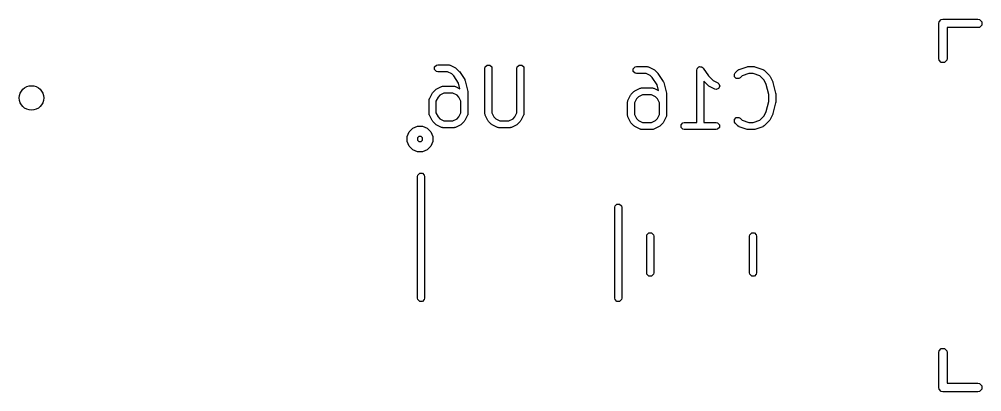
# Model space of a CAD drawing. Header units: inches. Extents: x 0.38 to 5.39, y 0.12 to 3.22.
# Drawn here: x 0.383 to 0.925, y 0.125 to 0.334 of the extents above; entities that cross this region are included whole.
import ezdxf

# ---------------------------------------------------------------- set-up
doc = ezdxf.new("R2010")
doc.units = ezdxf.units.IN
doc.header["$MEASUREMENT"] = 0
doc.layers.add('BLACK', color=250, linetype='CONTINUOUS')

msp = doc.modelspace()

# ---------------------------------------------------------------- linework, layer by layer
at = {"layer": 'BLACK', "linetype": 'CONTINUOUS'}
for p, q in [((0.90058, 0.33188), (0.90076, 0.33278)), ((0.90058, 0.31219), (0.90058, 0.33188)), ((0.90076, 0.33278), (0.90204, 0.33406)), ((0.90204, 0.33406), (0.90294, 0.33424)), ((0.90294, 0.33424), (0.92263, 0.33424)), ((0.92263, 0.33424), (0.92353, 0.33406)), ((0.92353, 0.33406), (0.92481, 0.33278)), ((0.92481, 0.33098), (0.92353, 0.3297)), ((0.92481, 0.33278), (0.92481, 0.33098)), ((0.92263, 0.32952), (0.90531, 0.32952)), ((0.90531, 0.32952), (0.90531, 0.31219)), ((0.92353, 0.3297), (0.92263, 0.32952)), ((0.90076, 0.31129), (0.90058, 0.31219)), ((0.90204, 0.31001), (0.90076, 0.31129)), ((0.90385, 0.31001), (0.90204, 0.31001)), ((0.90513, 0.31129), (0.90385, 0.31001)), ((0.90531, 0.31219), (0.90513, 0.31129)), ((0.61687, 0.30744), (0.61793, 0.30851)), ((0.61687, 0.30593), (0.61687, 0.30744)), ((0.61793, 0.30487), (0.61687, 0.30593)), ((0.61793, 0.30851), (0.61868, 0.30866)), ((0.61868, 0.30472), (0.61793, 0.30487)), ((0.61868, 0.30866), (0.62468, 0.30866)), ((0.62422, 0.30472), (0.61868, 0.30472)), ((0.62652, 0.30357), (0.62422, 0.30472)), ((0.62468, 0.30866), (0.62478, 0.30864)), ((0.62478, 0.30864), (0.62482, 0.30865)), ((0.62482, 0.30865), (0.62513, 0.30857)), ((0.62513, 0.30857), (0.62544, 0.30851)), ((0.62544, 0.30851), (0.62547, 0.30847)), ((0.62547, 0.30847), (0.62556, 0.30845)), ((0.62556, 0.30845), (0.62856, 0.30695)), ((0.62765, 0.30243), (0.62652, 0.30357)), ((0.62856, 0.30695), (0.62881, 0.30675)), ((0.62881, 0.30675), (0.62907, 0.30658)), ((0.62907, 0.30658), (0.63057, 0.30508)), ((0.63057, 0.30508), (0.63068, 0.30492)), ((0.63068, 0.30492), (0.63082, 0.30478)), ((0.63082, 0.30478), (0.63382, 0.30028)), ((0.64521, 0.30669), (0.64536, 0.30744)), ((0.64521, 0.28119), (0.64521, 0.30669)), ((0.64536, 0.30744), (0.64643, 0.30851)), ((0.64643, 0.30851), (0.64793, 0.30851)), ((0.64793, 0.30851), (0.649, 0.30744)), ((0.649, 0.30744), (0.64915, 0.30669)), ((0.64915, 0.30669), (0.64915, 0.28166)), ((0.66321, 0.30669), (0.66336, 0.30744)), ((0.66321, 0.28166), (0.66321, 0.30669)), ((0.66336, 0.30744), (0.66442, 0.30851)), ((0.66442, 0.30851), (0.66593, 0.30851)), ((0.66593, 0.30851), (0.667, 0.30744)), ((0.667, 0.30744), (0.66715, 0.30669)), ((0.66715, 0.30669), (0.66715, 0.28119)), ((0.7286, 0.30646), (0.72967, 0.30752)), ((0.7286, 0.30495), (0.7286, 0.30646)), ((0.72967, 0.30388), (0.7286, 0.30495)), ((0.72967, 0.30752), (0.73042, 0.30767)), ((0.73042, 0.30373), (0.72967, 0.30388)), ((0.73042, 0.30767), (0.73642, 0.30767)), ((0.73595, 0.30373), (0.73042, 0.30373)), ((0.73825, 0.30259), (0.73595, 0.30373)), ((0.73642, 0.30767), (0.73652, 0.30765)), ((0.73652, 0.30765), (0.73656, 0.30767)), ((0.73656, 0.30767), (0.73686, 0.30758)), ((0.73686, 0.30758), (0.73717, 0.30752)), ((0.73717, 0.30752), (0.7372, 0.30749)), ((0.7372, 0.30749), (0.7373, 0.30746)), ((0.7373, 0.30746), (0.7403, 0.30596)), ((0.7403, 0.30596), (0.74055, 0.30577)), ((0.74055, 0.30577), (0.74081, 0.3056)), ((0.74081, 0.3056), (0.74231, 0.3041)), ((0.74231, 0.3041), (0.74242, 0.30393)), ((0.74242, 0.30393), (0.74256, 0.3038)), ((0.74256, 0.3038), (0.74556, 0.2993)), ((0.76445, 0.3057), (0.7646, 0.30646)), ((0.76445, 0.27618), (0.76445, 0.3057)), ((0.7646, 0.30646), (0.76474, 0.3066)), ((0.76474, 0.3066), (0.76478, 0.3068)), ((0.76478, 0.3068), (0.76526, 0.30712)), ((0.76526, 0.30712), (0.76566, 0.30752)), ((0.76566, 0.30752), (0.76586, 0.30752)), ((0.76586, 0.30752), (0.76603, 0.30763)), ((0.76603, 0.30763), (0.7666, 0.30752)), ((0.7666, 0.30752), (0.76717, 0.30752)), ((0.76717, 0.30752), (0.76731, 0.30738)), ((0.76731, 0.30738), (0.76751, 0.30734)), ((0.76751, 0.30734), (0.76805, 0.30679)), ((0.76805, 0.30679), (0.77094, 0.30246)), ((0.78559, 0.30346), (0.78602, 0.3041)), ((0.78559, 0.30195), (0.78559, 0.30346)), ((0.78602, 0.3041), (0.78752, 0.3056)), ((0.78752, 0.3056), (0.7876, 0.30565)), ((0.7876, 0.30565), (0.78762, 0.30569)), ((0.78762, 0.30569), (0.7879, 0.30585)), ((0.7879, 0.30585), (0.78816, 0.30602)), ((0.78816, 0.30602), (0.7882, 0.30602)), ((0.7882, 0.30602), (0.78829, 0.30607)), ((0.78829, 0.30607), (0.79279, 0.30757)), ((0.79373, 0.30373), (0.78998, 0.30248)), ((0.79279, 0.30757), (0.7931, 0.30761)), ((0.7931, 0.30761), (0.79341, 0.30767)), ((0.79341, 0.30767), (0.79641, 0.30767)), ((0.79609, 0.30373), (0.79373, 0.30373)), ((0.79985, 0.30248), (0.79609, 0.30373)), ((0.79641, 0.30767), (0.79672, 0.30761)), ((0.79672, 0.30761), (0.79703, 0.30757)), ((0.79703, 0.30757), (0.80153, 0.30607)), ((0.80153, 0.30607), (0.80162, 0.30602)), ((0.80162, 0.30602), (0.80166, 0.30602)), ((0.80166, 0.30602), (0.80193, 0.30585)), ((0.80193, 0.30585), (0.8022, 0.30569)), ((0.8022, 0.30569), (0.80222, 0.30565)), ((0.80222, 0.30565), (0.8023, 0.3056)), ((0.8023, 0.3056), (0.8053, 0.3026)), ((0.63036, 0.29838), (0.62765, 0.30243)), ((0.63116, 0.29515), (0.63036, 0.29838)), ((0.63382, 0.30028), (0.63395, 0.29997)), ((0.63395, 0.29997), (0.63409, 0.29967)), ((0.63409, 0.29967), (0.63559, 0.29367)), ((0.73939, 0.30145), (0.73825, 0.30259)), ((0.74209, 0.2974), (0.73939, 0.30145)), ((0.74556, 0.2993), (0.74568, 0.29899)), ((0.74568, 0.29899), (0.74583, 0.29868)), ((0.74583, 0.29868), (0.74733, 0.29268)), ((0.77102, 0.29681), (0.76838, 0.29945)), ((0.76838, 0.29945), (0.76838, 0.27618)), ((0.77094, 0.30246), (0.77358, 0.29982)), ((0.77358, 0.29982), (0.77629, 0.29846)), ((0.77629, 0.29846), (0.7769, 0.29799)), ((0.7769, 0.29799), (0.77738, 0.29656)), ((0.78666, 0.30088), (0.78559, 0.30195)), ((0.78817, 0.30088), (0.78666, 0.30088)), ((0.7888, 0.30131), (0.78817, 0.30088)), ((0.78998, 0.30248), (0.7888, 0.30131)), ((0.80229, 0.30004), (0.79985, 0.30248)), ((0.80355, 0.29752), (0.80229, 0.30004)), ((0.8053, 0.3026), (0.80548, 0.30233)), ((0.80548, 0.30233), (0.80567, 0.30208)), ((0.80567, 0.30208), (0.80717, 0.29908)), ((0.80717, 0.29908), (0.80723, 0.29888)), ((0.80723, 0.29888), (0.80732, 0.29868)), ((0.80732, 0.29868), (0.80882, 0.29268)), ((0.61392, 0.28957), (0.61542, 0.29257)), ((0.61542, 0.29257), (0.61562, 0.29282)), ((0.61562, 0.29282), (0.61579, 0.29308)), ((0.61579, 0.29308), (0.61729, 0.29458)), ((0.61729, 0.29458), (0.61755, 0.29476)), ((0.61755, 0.29476), (0.6178, 0.29495)), ((0.6178, 0.29495), (0.6208, 0.29645)), ((0.62215, 0.29272), (0.61985, 0.29157)), ((0.6208, 0.29645), (0.6209, 0.29648)), ((0.6209, 0.29648), (0.62093, 0.29651)), ((0.62093, 0.29651), (0.62124, 0.29657)), ((0.62124, 0.29657), (0.62154, 0.29665)), ((0.62154, 0.29665), (0.62159, 0.29664)), ((0.62159, 0.29664), (0.62168, 0.29666)), ((0.62168, 0.29666), (0.62768, 0.29666)), ((0.62722, 0.29272), (0.62215, 0.29272)), ((0.62952, 0.29157), (0.62722, 0.29272)), ((0.62768, 0.29666), (0.62778, 0.29664)), ((0.62778, 0.29664), (0.62782, 0.29665)), ((0.62782, 0.29665), (0.62813, 0.29657)), ((0.62813, 0.29657), (0.62844, 0.29651)), ((0.62844, 0.29651), (0.62847, 0.29648)), ((0.62847, 0.29648), (0.62856, 0.29645)), ((0.62856, 0.29645), (0.63116, 0.29515)), ((0.63559, 0.29367), (0.6356, 0.29343)), ((0.6356, 0.29343), (0.63565, 0.29319)), ((0.63565, 0.29319), (0.63565, 0.28119)), ((0.72753, 0.2921), (0.72903, 0.2936)), ((0.72903, 0.2936), (0.72929, 0.29377)), ((0.72929, 0.29377), (0.72954, 0.29397)), ((0.72954, 0.29397), (0.73254, 0.29547)), ((0.73254, 0.29547), (0.73263, 0.29549)), ((0.73263, 0.29549), (0.73267, 0.29552)), ((0.73267, 0.29552), (0.73298, 0.29558)), ((0.73298, 0.29558), (0.73328, 0.29567)), ((0.73328, 0.29567), (0.73332, 0.29565)), ((0.73332, 0.29565), (0.73342, 0.29567)), ((0.73342, 0.29567), (0.73942, 0.29567)), ((0.73942, 0.29567), (0.73952, 0.29565)), ((0.73952, 0.29565), (0.73956, 0.29567)), ((0.73956, 0.29567), (0.73986, 0.29558)), ((0.73986, 0.29558), (0.74017, 0.29552)), ((0.74017, 0.29552), (0.7402, 0.29549)), ((0.7402, 0.29549), (0.7403, 0.29547)), ((0.7403, 0.29547), (0.7429, 0.29417)), ((0.7429, 0.29417), (0.74209, 0.2974)), ((0.74733, 0.29268), (0.74734, 0.29244)), ((0.77129, 0.29664), (0.77102, 0.29681)), ((0.77153, 0.29644), (0.77129, 0.29664)), ((0.77453, 0.29494), (0.77153, 0.29644)), ((0.77527, 0.29474), (0.77453, 0.29494)), ((0.7767, 0.29522), (0.77527, 0.29474)), ((0.77738, 0.29656), (0.7767, 0.29522)), ((0.80494, 0.29196), (0.80355, 0.29752)), ((0.80882, 0.29268), (0.80883, 0.29244)), ((0.61372, 0.28883), (0.6138, 0.28913)), ((0.61374, 0.28879), (0.61372, 0.28883)), ((0.61372, 0.28869), (0.61374, 0.28879)), ((0.61372, 0.28119), (0.61372, 0.28869)), ((0.6138, 0.28913), (0.61387, 0.28944)), ((0.61387, 0.28944), (0.6139, 0.28947)), ((0.6139, 0.28947), (0.61392, 0.28957)), ((0.6188, 0.29052), (0.61765, 0.28822)), ((0.61765, 0.28822), (0.61765, 0.28166)), ((0.61985, 0.29157), (0.6188, 0.29052)), ((0.63056, 0.29052), (0.62952, 0.29157)), ((0.63171, 0.28822), (0.63056, 0.29052)), ((0.63171, 0.28166), (0.63171, 0.28822)), ((0.72545, 0.28771), (0.72547, 0.2878)), ((0.72545, 0.28021), (0.72545, 0.28771)), ((0.72546, 0.28784), (0.72554, 0.28815)), ((0.72547, 0.2878), (0.72546, 0.28784)), ((0.72554, 0.28815), (0.7256, 0.28846)), ((0.7256, 0.28846), (0.72563, 0.28849)), ((0.72563, 0.28849), (0.72566, 0.28859)), ((0.72566, 0.28859), (0.72716, 0.29159)), ((0.72716, 0.29159), (0.72735, 0.29183)), ((0.72735, 0.29183), (0.72753, 0.2921)), ((0.73054, 0.28954), (0.72939, 0.28724)), ((0.72939, 0.28724), (0.72939, 0.28067)), ((0.73159, 0.29059), (0.73054, 0.28954)), ((0.73388, 0.29174), (0.73159, 0.29059)), ((0.73895, 0.29174), (0.73388, 0.29174)), ((0.74125, 0.29059), (0.73895, 0.29174)), ((0.7423, 0.28954), (0.74125, 0.29059)), ((0.74345, 0.28724), (0.7423, 0.28954)), ((0.74345, 0.28067), (0.74345, 0.28724)), ((0.74734, 0.29244), (0.74739, 0.2922)), ((0.74739, 0.2922), (0.74739, 0.28021)), ((0.80355, 0.28239), (0.80494, 0.28795)), ((0.80494, 0.28795), (0.80494, 0.29196)), ((0.80882, 0.28723), (0.80732, 0.28123)), ((0.80883, 0.28747), (0.80882, 0.28723)), ((0.80883, 0.29244), (0.80888, 0.2922)), ((0.80888, 0.28771), (0.80883, 0.28747)), ((0.80888, 0.2922), (0.80888, 0.28771)), ((0.80229, 0.27987), (0.80355, 0.28239)), ((0.61374, 0.28109), (0.61372, 0.28119)), ((0.61372, 0.28105), (0.61374, 0.28109)), ((0.6138, 0.28075), (0.61372, 0.28105)), ((0.61387, 0.28044), (0.6138, 0.28075)), ((0.6139, 0.28041), (0.61387, 0.28044)), ((0.61392, 0.28031), (0.6139, 0.28041)), ((0.61542, 0.27731), (0.61392, 0.28031)), ((0.61562, 0.27706), (0.61542, 0.27731)), ((0.61579, 0.2768), (0.61562, 0.27706)), ((0.61729, 0.2753), (0.61579, 0.2768)), ((0.61765, 0.28166), (0.6188, 0.27936)), ((0.6188, 0.27936), (0.61985, 0.27831)), ((0.61985, 0.27831), (0.62215, 0.27716)), ((0.62215, 0.27716), (0.62722, 0.27716)), ((0.62722, 0.27716), (0.62952, 0.27831)), ((0.62952, 0.27831), (0.63056, 0.27936)), ((0.63056, 0.27936), (0.63171, 0.28166)), ((0.63357, 0.2768), (0.63207, 0.2753)), ((0.63375, 0.27706), (0.63357, 0.2768)), ((0.63394, 0.27731), (0.63375, 0.27706)), ((0.63544, 0.28031), (0.63394, 0.27731)), ((0.63547, 0.28041), (0.63544, 0.28031)), ((0.6355, 0.28044), (0.63547, 0.28041)), ((0.63556, 0.28075), (0.6355, 0.28044)), ((0.63565, 0.28105), (0.63556, 0.28075)), ((0.63565, 0.28119), (0.63563, 0.28109)), ((0.63563, 0.28109), (0.63565, 0.28105)), ((0.64523, 0.28109), (0.64521, 0.28119)), ((0.64522, 0.28105), (0.64523, 0.28109)), ((0.6453, 0.28075), (0.64522, 0.28105)), ((0.64536, 0.28044), (0.6453, 0.28075)), ((0.64539, 0.28041), (0.64536, 0.28044)), ((0.64542, 0.28031), (0.64539, 0.28041)), ((0.64692, 0.27731), (0.64542, 0.28031)), ((0.64711, 0.27706), (0.64692, 0.27731)), ((0.64729, 0.2768), (0.64711, 0.27706)), ((0.64879, 0.2753), (0.64729, 0.2768)), ((0.64915, 0.28166), (0.6503, 0.27936)), ((0.6503, 0.27936), (0.65135, 0.27831)), ((0.65135, 0.27831), (0.65364, 0.27716)), ((0.65364, 0.27716), (0.65871, 0.27716)), ((0.65871, 0.27716), (0.66101, 0.27831)), ((0.66101, 0.27831), (0.66206, 0.27936)), ((0.66206, 0.27936), (0.66321, 0.28166)), ((0.66507, 0.2768), (0.66357, 0.2753)), ((0.66525, 0.27706), (0.66507, 0.2768)), ((0.66544, 0.27731), (0.66525, 0.27706)), ((0.66694, 0.28031), (0.66544, 0.27731)), ((0.66696, 0.28041), (0.66694, 0.28031)), ((0.667, 0.28044), (0.66696, 0.28041)), ((0.66706, 0.28075), (0.667, 0.28044)), ((0.66714, 0.28105), (0.66706, 0.28075)), ((0.66715, 0.28119), (0.66713, 0.28109)), ((0.66713, 0.28109), (0.66714, 0.28105)), ((0.72547, 0.28011), (0.72545, 0.28021)), ((0.72546, 0.28007), (0.72547, 0.28011)), ((0.72554, 0.27976), (0.72546, 0.28007)), ((0.7256, 0.27945), (0.72554, 0.27976)), ((0.72563, 0.27942), (0.7256, 0.27945)), ((0.72566, 0.27933), (0.72563, 0.27942)), ((0.72716, 0.27633), (0.72566, 0.27933)), ((0.72735, 0.27608), (0.72716, 0.27633)), ((0.72939, 0.28067), (0.73054, 0.27837)), ((0.73054, 0.27837), (0.73159, 0.27732)), ((0.73159, 0.27732), (0.73388, 0.27618)), ((0.73895, 0.27618), (0.74125, 0.27732)), ((0.74125, 0.27732), (0.7423, 0.27837)), ((0.7423, 0.27837), (0.74345, 0.28067)), ((0.74568, 0.27633), (0.74549, 0.27608)), ((0.74718, 0.27933), (0.74568, 0.27633)), ((0.7472, 0.27942), (0.74718, 0.27933)), ((0.74724, 0.27945), (0.7472, 0.27942)), ((0.7473, 0.27976), (0.74724, 0.27945)), ((0.74738, 0.28007), (0.7473, 0.27976)), ((0.74739, 0.28021), (0.74737, 0.28011)), ((0.74737, 0.28011), (0.74738, 0.28007)), ((0.78559, 0.27796), (0.78666, 0.27903)), ((0.78559, 0.27645), (0.78559, 0.27796)), ((0.78602, 0.27581), (0.78559, 0.27645)), ((0.78666, 0.27903), (0.78817, 0.27903)), ((0.78817, 0.27903), (0.7888, 0.2786)), ((0.7888, 0.2786), (0.78998, 0.27743)), ((0.78998, 0.27743), (0.79373, 0.27618)), ((0.79609, 0.27618), (0.79985, 0.27743)), ((0.79985, 0.27743), (0.80229, 0.27987)), ((0.8053, 0.27731), (0.8023, 0.27431)), ((0.80548, 0.27758), (0.8053, 0.27731)), ((0.80567, 0.27783), (0.80548, 0.27758)), ((0.80717, 0.28083), (0.80567, 0.27783)), ((0.80723, 0.28103), (0.80717, 0.28083)), ((0.80732, 0.28123), (0.80723, 0.28103)), ((0.60144, 0.26835), (0.60254, 0.27101)), ((0.60254, 0.27101), (0.60457, 0.27303)), ((0.60457, 0.27303), (0.60722, 0.27413)), ((0.60722, 0.27413), (0.61009, 0.27413)), ((0.61009, 0.27413), (0.61274, 0.27303)), ((0.61274, 0.27303), (0.61477, 0.27101)), ((0.61477, 0.27101), (0.61586, 0.26835)), ((0.61755, 0.27512), (0.61729, 0.2753)), ((0.6178, 0.27493), (0.61755, 0.27512)), ((0.6208, 0.27343), (0.6178, 0.27493)), ((0.6209, 0.2734), (0.6208, 0.27343)), ((0.62093, 0.27337), (0.6209, 0.2734)), ((0.62124, 0.27331), (0.62093, 0.27337)), ((0.62154, 0.27323), (0.62124, 0.27331)), ((0.62159, 0.27324), (0.62154, 0.27323)), ((0.62168, 0.27322), (0.62159, 0.27324)), ((0.62768, 0.27322), (0.62168, 0.27322)), ((0.62778, 0.27324), (0.62768, 0.27322)), ((0.62782, 0.27323), (0.62778, 0.27324)), ((0.62813, 0.27331), (0.62782, 0.27323)), ((0.62844, 0.27337), (0.62813, 0.27331)), ((0.62847, 0.2734), (0.62844, 0.27337)), ((0.62856, 0.27343), (0.62847, 0.2734)), ((0.63156, 0.27493), (0.62856, 0.27343)), ((0.63181, 0.27512), (0.63156, 0.27493)), ((0.63207, 0.2753), (0.63181, 0.27512)), ((0.64905, 0.27512), (0.64879, 0.2753)), ((0.6493, 0.27493), (0.64905, 0.27512)), ((0.6523, 0.27343), (0.6493, 0.27493)), ((0.65239, 0.2734), (0.6523, 0.27343)), ((0.65243, 0.27337), (0.65239, 0.2734)), ((0.65274, 0.27331), (0.65243, 0.27337)), ((0.65304, 0.27323), (0.65274, 0.27331)), ((0.65308, 0.27324), (0.65304, 0.27323)), ((0.65318, 0.27322), (0.65308, 0.27324)), ((0.65918, 0.27322), (0.65318, 0.27322)), ((0.65928, 0.27324), (0.65918, 0.27322)), ((0.65932, 0.27323), (0.65928, 0.27324)), ((0.65962, 0.27331), (0.65932, 0.27323)), ((0.65993, 0.27337), (0.65962, 0.27331)), ((0.65996, 0.2734), (0.65993, 0.27337)), ((0.66006, 0.27343), (0.65996, 0.2734)), ((0.66306, 0.27493), (0.66006, 0.27343)), ((0.66331, 0.27512), (0.66306, 0.27493)), ((0.66357, 0.2753), (0.66331, 0.27512)), ((0.72753, 0.27581), (0.72735, 0.27608)), ((0.72903, 0.27431), (0.72753, 0.27581)), ((0.72929, 0.27414), (0.72903, 0.27431)), ((0.72954, 0.27395), (0.72929, 0.27414)), ((0.73254, 0.27245), (0.72954, 0.27395)), ((0.73263, 0.27242), (0.73254, 0.27245)), ((0.73267, 0.27239), (0.73263, 0.27242)), ((0.73298, 0.27233), (0.73267, 0.27239)), ((0.73328, 0.27224), (0.73298, 0.27233)), ((0.73332, 0.27226), (0.73328, 0.27224)), ((0.73342, 0.27224), (0.73332, 0.27226)), ((0.73942, 0.27224), (0.73342, 0.27224)), ((0.73388, 0.27618), (0.73895, 0.27618)), ((0.73952, 0.27226), (0.73942, 0.27224)), ((0.73956, 0.27224), (0.73952, 0.27226)), ((0.73986, 0.27233), (0.73956, 0.27224)), ((0.74017, 0.27239), (0.73986, 0.27233)), ((0.7402, 0.27242), (0.74017, 0.27239)), ((0.7403, 0.27245), (0.7402, 0.27242)), ((0.7433, 0.27395), (0.7403, 0.27245)), ((0.74355, 0.27414), (0.7433, 0.27395)), ((0.74381, 0.27431), (0.74355, 0.27414)), ((0.74531, 0.27581), (0.74381, 0.27431)), ((0.74549, 0.27608), (0.74531, 0.27581)), ((0.7556, 0.27496), (0.75666, 0.27603)), ((0.7556, 0.27345), (0.7556, 0.27496)), ((0.75666, 0.27239), (0.7556, 0.27345)), ((0.75666, 0.27603), (0.75742, 0.27618)), ((0.75742, 0.27224), (0.75666, 0.27239)), ((0.75742, 0.27618), (0.76445, 0.27618)), ((0.77541, 0.27224), (0.75742, 0.27224)), ((0.76838, 0.27618), (0.77541, 0.27618)), ((0.77541, 0.27618), (0.77617, 0.27603)), ((0.77617, 0.27239), (0.77541, 0.27224)), ((0.77617, 0.27603), (0.77723, 0.27496)), ((0.77723, 0.27345), (0.77617, 0.27239)), ((0.77723, 0.27496), (0.77723, 0.27345)), ((0.78752, 0.27431), (0.78602, 0.27581)), ((0.7876, 0.27426), (0.78752, 0.27431)), ((0.78762, 0.27422), (0.7876, 0.27426)), ((0.7879, 0.27406), (0.78762, 0.27422)), ((0.78816, 0.27389), (0.7879, 0.27406)), ((0.7882, 0.27389), (0.78816, 0.27389)), ((0.78829, 0.27384), (0.7882, 0.27389)), ((0.79279, 0.27234), (0.78829, 0.27384)), ((0.7931, 0.2723), (0.79279, 0.27234)), ((0.79341, 0.27224), (0.7931, 0.2723)), ((0.79641, 0.27224), (0.79341, 0.27224)), ((0.79373, 0.27618), (0.79609, 0.27618)), ((0.79672, 0.2723), (0.79641, 0.27224)), ((0.79703, 0.27234), (0.79672, 0.2723)), ((0.80153, 0.27384), (0.79703, 0.27234)), ((0.80162, 0.27389), (0.80153, 0.27384)), ((0.80166, 0.27389), (0.80162, 0.27389)), ((0.80193, 0.27406), (0.80166, 0.27389)), ((0.8022, 0.27422), (0.80193, 0.27406)), ((0.80222, 0.27426), (0.8022, 0.27422)), ((0.8023, 0.27431), (0.80222, 0.27426)), ((0.60144, 0.26752), (0.60144, 0.26835)), ((0.60144, 0.26548), (0.60144, 0.26752)), ((0.60254, 0.26283), (0.60144, 0.26548)), ((0.60805, 0.26837), (0.6072, 0.26752)), ((0.6072, 0.26752), (0.6072, 0.26632)), ((0.6072, 0.26632), (0.60805, 0.26547)), ((0.60925, 0.26837), (0.60805, 0.26837)), ((0.60805, 0.26547), (0.60925, 0.26547)), ((0.6101, 0.26752), (0.60925, 0.26837)), ((0.60925, 0.26547), (0.6101, 0.26632)), ((0.6101, 0.26632), (0.6101, 0.26752)), ((0.61586, 0.26548), (0.61477, 0.26283)), ((0.61586, 0.26835), (0.61586, 0.26548)), ((0.60457, 0.2608), (0.60254, 0.26283)), ((0.60722, 0.25971), (0.60457, 0.2608)), ((0.61274, 0.2608), (0.61009, 0.25971)), ((0.61477, 0.26283), (0.61274, 0.2608)), ((0.61009, 0.25971), (0.60722, 0.25971)), ((0.60727, 0.24586), (0.60742, 0.24661)), ((0.60727, 0.17735), (0.60727, 0.24586)), ((0.60742, 0.24661), (0.60849, 0.24767)), ((0.60849, 0.24767), (0.61, 0.24767)), ((0.61, 0.24767), (0.61106, 0.24661)), ((0.61106, 0.24661), (0.61121, 0.24586)), ((0.61121, 0.24586), (0.61121, 0.17735)), ((0.7183, 0.22853), (0.71845, 0.22929)), ((0.7183, 0.17735), (0.7183, 0.22853)), ((0.71845, 0.22929), (0.71951, 0.23035)), ((0.71951, 0.23035), (0.72102, 0.23035)), ((0.72102, 0.23035), (0.72208, 0.22929)), ((0.72208, 0.22929), (0.72223, 0.22853)), ((0.72223, 0.22853), (0.72223, 0.17735)), ((0.73626, 0.21224), (0.73641, 0.213)), ((0.73626, 0.19167), (0.73626, 0.21224)), ((0.73641, 0.213), (0.73748, 0.21406)), ((0.73748, 0.21406), (0.73898, 0.21406)), ((0.73898, 0.21406), (0.74005, 0.213)), ((0.74005, 0.213), (0.7402, 0.21224)), ((0.7402, 0.21224), (0.7402, 0.19167)), ((0.79413, 0.21224), (0.79428, 0.213)), ((0.79413, 0.19167), (0.79413, 0.21224)), ((0.79428, 0.213), (0.79535, 0.21406)), ((0.79535, 0.21406), (0.79686, 0.21406)), ((0.79686, 0.21406), (0.79792, 0.213)), ((0.79792, 0.213), (0.79807, 0.21224)), ((0.79807, 0.21224), (0.79807, 0.19167)), ((0.73641, 0.19092), (0.73626, 0.19167)), ((0.73748, 0.18985), (0.73641, 0.19092)), ((0.73898, 0.18985), (0.73748, 0.18985)), ((0.74005, 0.19092), (0.73898, 0.18985)), ((0.7402, 0.19167), (0.74005, 0.19092)), ((0.79428, 0.19092), (0.79413, 0.19167)), ((0.79535, 0.18985), (0.79428, 0.19092)), ((0.79686, 0.18985), (0.79535, 0.18985)), ((0.79792, 0.19092), (0.79686, 0.18985)), ((0.79807, 0.19167), (0.79792, 0.19092)), ((0.60742, 0.1766), (0.60727, 0.17735)), ((0.60849, 0.17553), (0.60742, 0.1766)), ((0.61, 0.17553), (0.60849, 0.17553)), ((0.61106, 0.1766), (0.61, 0.17553)), ((0.61121, 0.17735), (0.61106, 0.1766)), ((0.71845, 0.1766), (0.7183, 0.17735)), ((0.71951, 0.17553), (0.71845, 0.1766)), ((0.72102, 0.17553), (0.71951, 0.17553)), ((0.72208, 0.1766), (0.72102, 0.17553)), ((0.72223, 0.17735), (0.72208, 0.1766)), ((0.90058, 0.14684), (0.90076, 0.14774)), ((0.90058, 0.12716), (0.90058, 0.14684)), ((0.90076, 0.14774), (0.90204, 0.14902)), ((0.90204, 0.14902), (0.90385, 0.14902)), ((0.90385, 0.14902), (0.90513, 0.14774)), ((0.90513, 0.14774), (0.90531, 0.14684)), ((0.90531, 0.14684), (0.90531, 0.12952)), ((0.90076, 0.12625), (0.90058, 0.12716)), ((0.90204, 0.12497), (0.90076, 0.12625)), ((0.90294, 0.12479), (0.90204, 0.12497)), ((0.92263, 0.12479), (0.90294, 0.12479)), ((0.90531, 0.12952), (0.92263, 0.12952)), ((0.92263, 0.12952), (0.92353, 0.12934)), ((0.92353, 0.12497), (0.92263, 0.12479)), ((0.92353, 0.12934), (0.92481, 0.12806)), ((0.92481, 0.12625), (0.92353, 0.12497)), ((0.92481, 0.12806), (0.92481, 0.12625))]:
    msp.add_line(p, q, dxfattribs=at)
at = {"layer": 'BLACK'}
msp.add_circle((0.39, 0.29), 0.00689, dxfattribs=at)
msp.add_circle((0.39, 0.29), 0.00689, dxfattribs=at)

doc.saveas('drawing.dxf')
